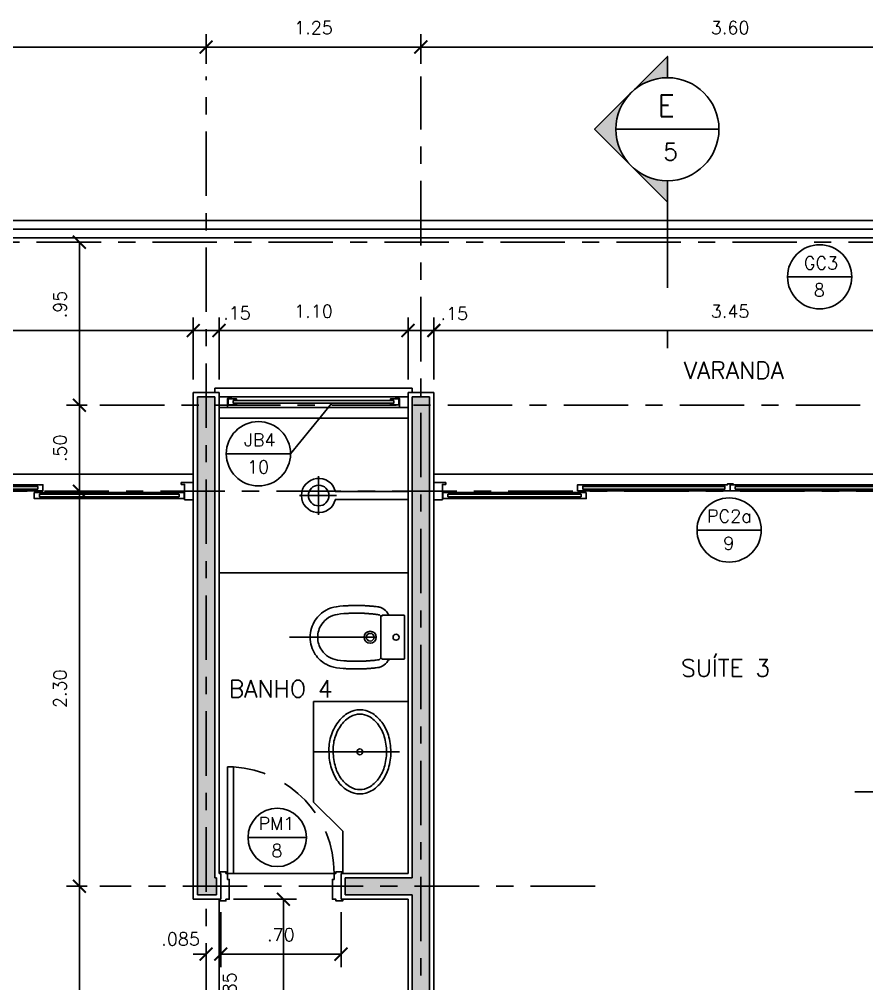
# Model space of a CAD drawing. Header units: millimetres. Extents: x 128 to 761, y 122 to 191.
# Drawn here: x 203.18 to 208.11, y 132.67 to 138.28 of the extents above; entities that cross this region are included whole.
import ezdxf
from ezdxf.enums import TextEntityAlignment as Align

# ---------------------------------------------------------------- set-up
doc = ezdxf.new("R2010")
doc.units = ezdxf.units.MM
for name, pattern in [('CENTER', [0.6, 0.375, -0.075, 0.075, -0.075]), ('DASHDOT', [1, 0.5, -0.25, 0, -0.25]), ('HIDDEN', [0.375, 0.25, -0.125])]:
    doc.linetypes.add(name, pattern=pattern)
for name, color, linetype in [('ALV', 5, 'Continuous'), ('CAIX', 2, 'Continuous'), ('CAIXN', 7, 'Continuous'), ('COTAS', 1, 'Continuous'), ('EIXOS', 141, 'CENTER'), ('LVISTA02', 1, 'Continuous'), ('NOTAS', 2, 'Continuous'), ('PEÇAS', 7, 'Continuous'), ('PEÇAS50', 8, 'Continuous'), ('REVEST', 2, 'Continuous'), ('SOLID', 8, 'Continuous'), ('TEXT', 3, 'Continuous')]:
    doc.layers.add(name, color=color, linetype=linetype)
doc.styles.add('100-50', font='romans.shx', dxfattribs={"height": 0.125})
doc.styles.add('60-50', font='romans.shx', dxfattribs={"height": 0.075})
doc.styles.add('80-50', font='romans.shx', dxfattribs={"height": 0.1})
doc.dimstyles.new('50', dxfattribs={"dimtxt": 0.1, "dimasz": 2.5, "dimexe": 1.25, "dimexo": 0.625, "dimgap": 0.075, "dimtad": 1, "dimzin": 0, "dimdsep": 46, "dimtxsty": '60-50', "dimcen": 2.5, "dimclrt": 3, "dimadec": 0, "dimazin": 0, "dimtfac": 1, "dimtmove": 0, "dimatfit": 3, "dimfxl": 1, "dimarcsym": 0})

# ---------------------------------------------------------------- blocks, each defined once
blk = doc.blocks.new('_ARCHTICK')
at = {"color": 0, "linetype": 'ByBlock', "const_width": 0.15}
blk.add_lwpolyline([(-0.5, -0.5), (0.5, 0.5)], dxfattribs=at)
blk = doc.blocks.new('*D191')
at = {"layer": 'COTAS', "color": 0, "lineweight": -2}
for p, q in [((205.514, 138.0254), (205.514, 138.1977)), ((209.114, 138.1227), (205.514, 138.1227))]:
    blk.add_line(p, q, dxfattribs=at)
at = {"layer": 'DEFPOINTS', "color": 0}
for p in [(205.514, 138.1227), (205.514, 137.9504), (209.114, 137.9504)]:
    blk.add_point(p, dxfattribs=at)
at = {"layer": 'COTAS', "color": 0, "lineweight": -2, "xscale": 0.075, "yscale": 0.075, "zscale": 0.075, "rotation": 180}
blk.add_blockref('_ARCHTICK', (205.514, 138.1227), dxfattribs=at)
at = {"layer": 'COTAS', "color": 0, "lineweight": -2, "xscale": 0.075, "yscale": 0.075, "zscale": 0.075}
blk.add_blockref('_ARCHTICK', (209.114, 138.1227), dxfattribs=at)
at = {"layer": 'COTAS', "color": 3, "insert": (207.314, 138.2352), "char_height": 0.075, "attachment_point": 5, "style": '60-50'}
blk.add_mtext('3.60', dxfattribs=at)
blk = doc.blocks.new('*D192')
at = {"layer": 'COTAS', "color": 0, "lineweight": -2}
for p, q in [((204.264, 138.0254), (204.264, 138.1977)), ((205.514, 138.1227), (204.264, 138.1227))]:
    blk.add_line(p, q, dxfattribs=at)
at = {"layer": 'DEFPOINTS', "color": 0}
for p in [(204.264, 138.1227), (204.264, 137.9504), (205.514, 137.9504)]:
    blk.add_point(p, dxfattribs=at)
at = {"layer": 'COTAS', "color": 0, "lineweight": -2, "xscale": 0.075, "yscale": 0.075, "zscale": 0.075, "rotation": 180}
blk.add_blockref('_ARCHTICK', (204.264, 138.1227), dxfattribs=at)
at = {"layer": 'COTAS', "color": 0, "lineweight": -2, "xscale": 0.075, "yscale": 0.075, "zscale": 0.075}
blk.add_blockref('_ARCHTICK', (205.514, 138.1227), dxfattribs=at)
at = {"layer": 'COTAS', "color": 3, "insert": (204.889, 138.2352), "char_height": 0.075, "attachment_point": 5, "style": '60-50'}
blk.add_mtext('1.25', dxfattribs=at)
blk = doc.blocks.new('*D193')
at = {"layer": 'COTAS', "color": 0, "lineweight": -2}
for p, q in [((200.564, 138.0254), (200.564, 138.1977)), ((204.264, 138.1227), (200.564, 138.1227))]:
    blk.add_line(p, q, dxfattribs=at)
at = {"layer": 'DEFPOINTS', "color": 0}
for p in [(200.564, 138.1227), (200.564, 137.9504), (204.264, 137.9504)]:
    blk.add_point(p, dxfattribs=at)
at = {"layer": 'COTAS', "color": 0, "lineweight": -2, "xscale": 0.075, "yscale": 0.075, "zscale": 0.075, "rotation": 180}
blk.add_blockref('_ARCHTICK', (200.564, 138.1227), dxfattribs=at)
at = {"layer": 'COTAS', "color": 0, "lineweight": -2, "xscale": 0.075, "yscale": 0.075, "zscale": 0.075}
blk.add_blockref('_ARCHTICK', (204.264, 138.1227), dxfattribs=at)
at = {"layer": 'COTAS', "color": 3, "insert": (202.414, 138.2352), "char_height": 0.075, "attachment_point": 5, "style": '60-50'}
blk.add_mtext('3.70', dxfattribs=at)
blk = doc.blocks.new('*D202')
at = {"layer": 'COTAS', "color": 0, "lineweight": -2}
for p, q in [((203.5709, 133.2371), (203.4511, 133.2371)), ((203.5261, 131.5371), (203.5261, 133.2371)), ((203.5709, 131.5371), (203.4511, 131.5371))]:
    blk.add_line(p, q, dxfattribs=at)
at = {"layer": 'DEFPOINTS', "color": 0}
for p in [(203.5261, 133.2371), (203.6459, 133.2371), (203.6459, 131.5371)]:
    blk.add_point(p, dxfattribs=at)
at = {"layer": 'COTAS', "color": 0, "lineweight": -2, "xscale": 0.075, "yscale": 0.075, "zscale": 0.075}
for p, rotation in [((203.5261, 133.2371), 90), ((203.5261, 131.5371), 270)]:
    blk.add_blockref('_ARCHTICK', p, dxfattribs=dict(at, rotation=rotation))
at = {"layer": 'COTAS', "color": 3, "insert": (203.4136, 132.3871), "char_height": 0.075, "attachment_point": 5, "rotation": 90, "style": '60-50'}
blk.add_mtext('1.70', dxfattribs=at)
blk = doc.blocks.new('*D203')
at = {"layer": 'COTAS', "color": 0, "lineweight": -2}
blk.add_line((203.5261, 133.2371), (203.5261, 135.5371), dxfattribs=at)
at = {"layer": 'DEFPOINTS', "color": 0}
for p in [(203.5261, 135.5371), (203.5261, 135.5371), (203.6459, 133.2371)]:
    blk.add_point(p, dxfattribs=at)
at = {"layer": 'COTAS', "color": 0, "lineweight": -2, "xscale": 0.075, "yscale": 0.075, "zscale": 0.075}
for p, rotation in [((203.5261, 135.5371), 90), ((203.5261, 133.2371), 270)]:
    blk.add_blockref('_ARCHTICK', p, dxfattribs=dict(at, rotation=rotation))
at = {"layer": 'COTAS', "color": 3, "insert": (203.4136, 134.3871), "char_height": 0.075, "attachment_point": 5, "rotation": 90, "style": '60-50'}
blk.add_mtext('2.30', dxfattribs=at)
blk = doc.blocks.new('*D204')
at = {"layer": 'COTAS', "color": 0, "lineweight": -2}
for p, q in [((203.5709, 136.0371), (203.4511, 136.0371)), ((203.5261, 135.5371), (203.5261, 136.0371))]:
    blk.add_line(p, q, dxfattribs=at)
at = {"layer": 'DEFPOINTS', "color": 0}
for p in [(203.5261, 136.0371), (203.6459, 136.0371), (203.5261, 135.5371)]:
    blk.add_point(p, dxfattribs=at)
at = {"layer": 'COTAS', "color": 0, "lineweight": -2, "xscale": 0.075, "yscale": 0.075, "zscale": 0.075}
for p, rotation in [((203.5261, 136.0371), 90), ((203.5261, 135.5371), 270)]:
    blk.add_blockref('_ARCHTICK', p, dxfattribs=dict(at, rotation=rotation))
at = {"layer": 'COTAS', "color": 3, "insert": (203.4136, 135.7871), "char_height": 0.075, "attachment_point": 5, "rotation": 90, "style": '60-50'}
blk.add_mtext('.50', dxfattribs=at)
blk = doc.blocks.new('*D205')
at = {"layer": 'COTAS', "color": 0, "lineweight": -2}
for p, q in [((203.5709, 136.9871), (203.4511, 136.9871)), ((203.5261, 136.0371), (203.5261, 136.9871))]:
    blk.add_line(p, q, dxfattribs=at)
at = {"layer": 'DEFPOINTS', "color": 0}
for p in [(203.5261, 136.9871), (203.6459, 136.9871), (203.6459, 136.0371)]:
    blk.add_point(p, dxfattribs=at)
at = {"layer": 'COTAS', "color": 0, "lineweight": -2, "xscale": 0.075, "yscale": 0.075, "zscale": 0.075}
for p, rotation in [((203.5261, 136.9871), 90), ((203.5261, 136.0371), 270)]:
    blk.add_blockref('_ARCHTICK', p, dxfattribs=dict(at, rotation=rotation))
at = {"layer": 'COTAS', "color": 3, "insert": (203.4136, 136.624), "char_height": 0.075, "attachment_point": 5, "rotation": 90, "style": '60-50'}
blk.add_mtext('.95', dxfattribs=at)
blk = doc.blocks.new('*D224')
at = {"layer": 'COTAS', "color": 0, "lineweight": -2}
for p, q in [((204.189, 136.1871), (204.189, 136.5474)), ((200.689, 136.4724), (204.189, 136.4724))]:
    blk.add_line(p, q, dxfattribs=at)
at = {"layer": 'DEFPOINTS', "color": 0}
for p in [(204.189, 136.4724), (204.189, 136.1121), (200.689, 135.6121)]:
    blk.add_point(p, dxfattribs=at)
at = {"layer": 'COTAS', "color": 0, "lineweight": -2, "xscale": 0.075, "yscale": 0.075, "zscale": 0.075, "rotation": 180}
blk.add_blockref('_ARCHTICK', (200.689, 136.4724), dxfattribs=at)
at = {"layer": 'COTAS', "color": 0, "lineweight": -2, "xscale": 0.075, "yscale": 0.075, "zscale": 0.075}
blk.add_blockref('_ARCHTICK', (204.189, 136.4724), dxfattribs=at)
at = {"layer": 'COTAS', "color": 3, "insert": (202.439, 136.5849), "char_height": 0.075, "attachment_point": 5, "style": '60-50'}
blk.add_mtext('3.50', dxfattribs=at)
blk = doc.blocks.new('*D225')
at = {"layer": 'COTAS', "color": 0, "lineweight": -2}
for p, q in [((204.339, 136.1871), (204.339, 136.5474)), ((204.189, 136.4724), (204.339, 136.4724))]:
    blk.add_line(p, q, dxfattribs=at)
at = {"layer": 'DEFPOINTS', "color": 0}
for p in [(204.339, 136.4724), (204.189, 136.1121), (204.339, 136.1121)]:
    blk.add_point(p, dxfattribs=at)
at = {"layer": 'COTAS', "color": 0, "lineweight": -2, "xscale": 0.075, "yscale": 0.075, "zscale": 0.075, "rotation": 180}
blk.add_blockref('_ARCHTICK', (204.189, 136.4724), dxfattribs=at)
at = {"layer": 'COTAS', "color": 0, "lineweight": -2, "xscale": 0.075, "yscale": 0.075, "zscale": 0.075}
blk.add_blockref('_ARCHTICK', (204.339, 136.4724), dxfattribs=at)
at = {"layer": 'COTAS', "color": 3, "insert": (204.4433, 136.5748), "char_height": 0.075, "attachment_point": 5, "style": '60-50'}
blk.add_mtext('.15', dxfattribs=at)
blk = doc.blocks.new('*D226')
at = {"layer": 'COTAS', "color": 0, "lineweight": -2}
for p, q in [((205.439, 136.1871), (205.439, 136.5474)), ((204.339, 136.4724), (205.439, 136.4724))]:
    blk.add_line(p, q, dxfattribs=at)
at = {"layer": 'DEFPOINTS', "color": 0}
for p in [(205.439, 136.4724), (204.339, 136.1121), (205.439, 136.1121)]:
    blk.add_point(p, dxfattribs=at)
at = {"layer": 'COTAS', "color": 0, "lineweight": -2, "xscale": 0.075, "yscale": 0.075, "zscale": 0.075, "rotation": 180}
blk.add_blockref('_ARCHTICK', (204.339, 136.4724), dxfattribs=at)
at = {"layer": 'COTAS', "color": 0, "lineweight": -2, "xscale": 0.075, "yscale": 0.075, "zscale": 0.075}
blk.add_blockref('_ARCHTICK', (205.439, 136.4724), dxfattribs=at)
at = {"layer": 'COTAS', "color": 3, "insert": (204.889, 136.5849), "char_height": 0.075, "attachment_point": 5, "style": '60-50'}
blk.add_mtext('1.10', dxfattribs=at)
blk = doc.blocks.new('*D227')
at = {"layer": 'COTAS', "color": 0, "lineweight": -2}
for p, q in [((205.589, 136.1871), (205.589, 136.5474)), ((205.439, 136.4724), (205.589, 136.4724))]:
    blk.add_line(p, q, dxfattribs=at)
at = {"layer": 'DEFPOINTS', "color": 0}
for p in [(205.589, 136.4724), (205.439, 136.1121), (205.589, 136.1121)]:
    blk.add_point(p, dxfattribs=at)
at = {"layer": 'COTAS', "color": 0, "lineweight": -2, "xscale": 0.075, "yscale": 0.075, "zscale": 0.075, "rotation": 180}
blk.add_blockref('_ARCHTICK', (205.439, 136.4724), dxfattribs=at)
at = {"layer": 'COTAS', "color": 0, "lineweight": -2, "xscale": 0.075, "yscale": 0.075, "zscale": 0.075}
blk.add_blockref('_ARCHTICK', (205.589, 136.4724), dxfattribs=at)
at = {"layer": 'COTAS', "color": 3, "insert": (205.7085, 136.5717), "char_height": 0.075, "attachment_point": 5, "style": '60-50'}
blk.add_mtext('.15', dxfattribs=at)
blk = doc.blocks.new('*D228')
at = {"layer": 'COTAS', "color": 0, "lineweight": -2}
for p, q in [((209.039, 136.1871), (209.039, 136.5474)), ((205.589, 136.4724), (209.039, 136.4724))]:
    blk.add_line(p, q, dxfattribs=at)
at = {"layer": 'DEFPOINTS', "color": 0}
for p in [(209.039, 136.4724), (205.589, 136.1121), (209.039, 136.1121)]:
    blk.add_point(p, dxfattribs=at)
at = {"layer": 'COTAS', "color": 0, "lineweight": -2, "xscale": 0.075, "yscale": 0.075, "zscale": 0.075, "rotation": 180}
blk.add_blockref('_ARCHTICK', (205.589, 136.4724), dxfattribs=at)
at = {"layer": 'COTAS', "color": 0, "lineweight": -2, "xscale": 0.075, "yscale": 0.075, "zscale": 0.075}
blk.add_blockref('_ARCHTICK', (209.039, 136.4724), dxfattribs=at)
at = {"layer": 'COTAS', "color": 3, "insert": (207.314, 136.5849), "char_height": 0.075, "attachment_point": 5, "style": '60-50'}
blk.add_mtext('3.45', dxfattribs=at)
blk = doc.blocks.new('*D234')
at = {"layer": 'COTAS', "color": 0, "lineweight": -2}
for p, q in [((204.349, 133.0871), (204.349, 132.7671)), ((204.264, 132.8421), (204.189, 132.8421)), ((204.349, 132.8421), (204.424, 132.8421))]:
    blk.add_line(p, q, dxfattribs=at)
at = {"layer": 'DEFPOINTS', "color": 0}
for p in [(204.349, 133.1621), (204.264, 132.8421), (204.349, 132.8421)]:
    blk.add_point(p, dxfattribs=at)
at = {"layer": 'COTAS', "color": 0, "lineweight": -2, "xscale": 0.075, "yscale": 0.075, "zscale": 0.075}
blk.add_blockref('_ARCHTICK', (204.264, 132.8421), dxfattribs=at)
at = {"layer": 'COTAS', "color": 0, "lineweight": -2, "xscale": 0.075, "yscale": 0.075, "zscale": 0.075, "rotation": 180}
blk.add_blockref('_ARCHTICK', (204.349, 132.8421), dxfattribs=at)
at = {"layer": 'COTAS', "color": 3, "insert": (204.1156, 132.9299), "char_height": 0.075, "attachment_point": 5, "style": '60-50'}
blk.add_mtext('.085', dxfattribs=at)
blk = doc.blocks.new('*D235')
at = {"layer": 'COTAS', "color": 0, "lineweight": -2}
for p, q in [((205.049, 133.0871), (205.049, 132.7671)), ((204.349, 132.8421), (205.049, 132.8421))]:
    blk.add_line(p, q, dxfattribs=at)
at = {"layer": 'DEFPOINTS', "color": 0}
for p in [(204.349, 133.1621), (205.049, 133.1621), (205.049, 132.8421)]:
    blk.add_point(p, dxfattribs=at)
at = {"layer": 'COTAS', "color": 0, "lineweight": -2, "xscale": 0.075, "yscale": 0.075, "zscale": 0.075, "rotation": 180}
blk.add_blockref('_ARCHTICK', (204.349, 132.8421), dxfattribs=at)
at = {"layer": 'COTAS', "color": 0, "lineweight": -2, "xscale": 0.075, "yscale": 0.075, "zscale": 0.075}
blk.add_blockref('_ARCHTICK', (205.049, 132.8421), dxfattribs=at)
at = {"layer": 'COTAS', "color": 3, "insert": (204.699, 132.9546), "char_height": 0.075, "attachment_point": 5, "style": '60-50'}
blk.add_mtext('.70', dxfattribs=at)
blk = doc.blocks.new('*D295')
at = {"layer": 'COTAS', "color": 0, "lineweight": -2}
for p, q in [((204.424, 133.1621), (204.7891, 133.1621)), ((204.7141, 132.3121), (204.7141, 133.1621))]:
    blk.add_line(p, q, dxfattribs=at)
at = {"layer": 'DEFPOINTS', "color": 0}
for p in [(204.349, 133.1621), (204.7141, 133.1621), (204.339, 132.3121)]:
    blk.add_point(p, dxfattribs=at)
at = {"layer": 'COTAS', "color": 0, "lineweight": -2, "xscale": 0.075, "yscale": 0.075, "zscale": 0.075}
for p, rotation in [((204.7141, 133.1621), 90), ((204.7141, 132.3121), 270)]:
    blk.add_blockref('_ARCHTICK', p, dxfattribs=dict(at, rotation=rotation))
at = {"layer": 'COTAS', "color": 3, "insert": (204.4016, 132.6567), "char_height": 0.075, "attachment_point": 5, "rotation": 90, "style": '60-50'}
blk.add_mtext('.85', dxfattribs=at)

msp = doc.modelspace()

# ---------------------------------------------------------------- hatches: boundary and pattern name
at = {"layer": 'NOTAS'}
h = msp.add_hatch(color=1, dxfattribs=at)
h.paths.add_polyline_path([(206.7369, 137.8565), (206.5248, 137.6444), (206.7369, 137.4323, -0.414214)])
h.paths.add_polyline_path([(206.7369, 137.4323), (206.9491, 137.2201), (206.9491, 137.3444, -0.198912)])
h.paths.add_polyline_path([(206.9491, 137.9444), (206.9491, 138.0687), (206.7369, 137.8565, -0.198912)])
at = {"layer": 'SOLID'}
h = msp.add_hatch(color=256, dxfattribs=at)
h.paths.add_polyline_path([(204.214, 133.1871), (204.324, 133.1871), (204.324, 133.2871), (204.314, 133.2871), (204.314, 136.0871), (204.214, 136.0871)], flags=17)
h.paths.add_polyline_path([(205.564, 136.0871), (205.464, 136.0871), (205.464, 133.2871), (205.074, 133.2871), (205.074, 133.1871), (205.464, 133.1871), (205.464, 131.5871), (204.314, 131.5871), (204.314, 132.2871), (204.214, 132.2871), (204.214, 131.5871), (204.164, 131.5871), (204.164, 131.4871), (204.214, 131.4871), (204.214, 131.4546), (204.314, 131.4546), (204.314, 131.4871), (208.064, 131.4871), (208.064, 131.5871), (205.564, 131.5871)])
h.paths.add_polyline_path([(204.314, 130.5046), (204.214, 130.5046), (204.214, 129.7371), (204.314, 129.7371)])

# ---------------------------------------------------------------- linework, layer by layer
at = {"layer": 'ALV'}
for p, q in [((204.314, 136.0871), (204.214, 136.0871)), ((204.214, 133.1871), (204.214, 136.0871)), ((204.314, 133.2871), (204.314, 136.0871)), ((205.564, 136.0871), (205.464, 136.0871)), ((205.464, 133.2871), (205.464, 136.0871)), ((205.564, 131.5871), (205.564, 136.0871)), ((204.324, 133.2871), (204.314, 133.2871)), ((204.324, 133.1871), (204.324, 133.2871)), ((205.074, 133.1871), (205.074, 133.2871)), ((205.464, 133.2871), (205.074, 133.2871)), ((204.324, 133.1871), (204.214, 133.1871)), ((205.464, 133.1871), (205.074, 133.1871)), ((205.464, 131.5871), (205.464, 133.1871))]:
    msp.add_line(p, q, dxfattribs=at)
at = {"layer": 'CAIX'}
for p, q in [((214.989, 137.0621), (200.489, 137.0621)), ((214.989, 137.0121), (200.539, 137.0121)), ((204.4417, 136.0646), (205.3362, 136.0646)), ((204.4417, 136.0496), (205.3362, 136.0496)), ((203.2815, 135.5646), (202.489, 135.5646)), ((203.2815, 135.5496), (202.489, 135.5496)), ((206.4765, 135.5646), (207.264, 135.5646)), ((206.4765, 135.5496), (207.264, 135.5496)), ((208.169, 135.5646), (207.364, 135.5646)), ((208.169, 135.5496), (207.364, 135.5496)), ((204.104, 135.5196), (203.314, 135.5196)), ((204.104, 135.5046), (203.314, 135.5046)), ((205.6915, 135.5196), (206.4265, 135.5196)), ((205.6915, 135.5046), (206.4265, 135.5046))]:
    msp.add_line(p, q, dxfattribs=at)
at = {"layer": 'CAIX', "color": 1}
for p, q in [((205.369, 136.0871), (204.409, 136.0871)), ((205.389, 136.0244), (204.389, 136.0244)), ((203.264, 135.5746), (202.489, 135.5746)), ((203.264, 135.5396), (202.489, 135.5396)), ((206.474, 135.5746), (207.264, 135.5746)), ((206.474, 135.5396), (207.264, 135.5396)), ((208.1515, 135.5746), (207.364, 135.5746)), ((208.1515, 135.5396), (207.364, 135.5396)), ((204.0865, 135.5296), (203.314, 135.5296)), ((204.0865, 135.4946), (203.314, 135.4946)), ((205.6915, 135.5296), (206.4265, 135.5296)), ((205.6915, 135.4946), (206.4265, 135.4946))]:
    msp.add_line(p, q, dxfattribs=at)
at = {"layer": 'CAIX'}
for points in [[(204.339, 136.0871), (204.409, 136.0871), (204.409, 136.0771), (204.389, 136.0771), (204.389, 136.0244), (204.339, 136.0244)], [(205.439, 136.0871), (205.369, 136.0871), (205.369, 136.0771), (205.389, 136.0771), (205.389, 136.0244), (205.439, 136.0244)], [(204.189, 135.5871), (204.119, 135.5871), (204.119, 135.5771), (204.139, 135.5771), (204.139, 135.4871), (204.189, 135.4871)], [(205.589, 135.5871), (205.659, 135.5871), (205.659, 135.5771), (205.639, 135.5771), (205.639, 135.4871), (205.589, 135.4871)], [(204.389, 133.3121), (204.424, 133.3121), (204.424, 133.9321), (204.389, 133.9321), (204.389, 133.3121)], [(204.339, 133.3121), (204.339, 133.3221), (204.379, 133.3221), (204.379, 133.3121), (204.389, 133.3121), (204.389, 133.2771), (204.399, 133.2771), (204.399, 133.1621), (204.379, 133.1621), (204.379, 133.1521), (204.339, 133.1521), (204.339, 133.1621)], [(205.059, 133.3121), (205.059, 133.3221), (205.019, 133.3221), (205.019, 133.3121), (205.009, 133.3121), (205.009, 133.2771), (204.999, 133.2771), (204.999, 133.1621), (205.019, 133.1621), (205.019, 133.1521), (205.059, 133.1521), (205.059, 133.1621)]]:
    msp.add_lwpolyline(points, dxfattribs=at)
for points in [[(204.3917, 136.0396), (204.4417, 136.0396), (204.4417, 136.0496), (204.4217, 136.0496), (204.4217, 136.0646), (204.4417, 136.0646), (204.4417, 136.0746), (204.3917, 136.0746)], [(205.3862, 136.0396), (205.3362, 136.0396), (205.3362, 136.0496), (205.3562, 136.0496), (205.3562, 136.0646), (205.3362, 136.0646), (205.3362, 136.0746), (205.3862, 136.0746)], [(203.314, 135.5396), (203.264, 135.5396), (203.264, 135.5496), (203.284, 135.5496), (203.284, 135.5646), (203.264, 135.5646), (203.264, 135.5746), (203.314, 135.5746)], [(206.4265, 135.5396), (206.4765, 135.5396), (206.4765, 135.5496), (206.4565, 135.5496), (206.4565, 135.5646), (206.4765, 135.5646), (206.4765, 135.5746), (206.4265, 135.5746)], [(207.264, 135.5646), (207.284, 135.5646), (207.284, 135.5496), (207.264, 135.5496), (207.264, 135.5396), (207.314, 135.5396), (207.314, 135.5746), (207.3314, 135.5746), (207.3314, 135.5801), (207.299, 135.5801), (207.299, 135.5746), (207.264, 135.5746)], [(207.344, 135.5646), (207.344, 135.5496), (207.364, 135.5496), (207.364, 135.5396), (207.314, 135.5396), (207.314, 135.5746), (207.364, 135.5746), (207.364, 135.5646)], [(203.264, 135.5296), (203.314, 135.5296), (203.314, 135.5196), (203.294, 135.5196), (203.294, 135.5046), (203.314, 135.5046), (203.314, 135.4946), (203.264, 135.4946)], [(204.1365, 135.5296), (204.0865, 135.5296), (204.0865, 135.5196), (204.1065, 135.5196), (204.1065, 135.5046), (204.0865, 135.5046), (204.0865, 135.4946), (204.1365, 135.4946)], [(205.6415, 135.5296), (205.6915, 135.5296), (205.6915, 135.5196), (205.6715, 135.5196), (205.6715, 135.5046), (205.6915, 135.5046), (205.6915, 135.4946), (205.6415, 135.4946)], [(206.4765, 135.5296), (206.4265, 135.5296), (206.4265, 135.5196), (206.4465, 135.5196), (206.4465, 135.5046), (206.4265, 135.5046), (206.4265, 135.4946), (206.4765, 135.4946)]]:
    msp.add_lwpolyline(points, close=True, dxfattribs=at)
at = {"layer": 'CAIX', "color": 8, "linetype": 'HIDDEN'}
msp.add_arc((204.3881, 133.3122), 0.6209, 359.9873, 86.6852, dxfattribs=at)
at = {"layer": 'CAIXN', "color": 8, "ltscale": 0.5}
for p, q in [((207.648, 136.7851), (208.022, 136.7851)), ((204.7552, 135.7551), (204.9957, 136.0496)), ((204.3812, 135.7551), (204.7552, 135.7551)), ((207.1212, 135.3111), (207.4952, 135.3111)), ((204.5078, 133.5217), (204.8478, 133.5217))]:
    msp.add_line(p, q, dxfattribs=at)
for centre, radius in [((207.835, 136.7851), 0.187), ((204.5682, 135.7551), 0.187), ((207.3082, 135.3111), 0.187), ((204.6778, 133.5217), 0.17)]:
    msp.add_circle(centre, radius, dxfattribs=at)
at = {"layer": 'EIXOS'}
for p, q in [((204.264, 131.1807), (204.264, 137.9504)), ((205.514, 130.8931), (205.514, 137.9504)), ((221.2022, 136.9871), (199.4785, 136.9871)), ((203.6459, 136.0371), (211.8317, 136.0371)), ((216.5227, 135.5371), (199.4785, 135.5371)), ((211.7307, 133.7871), (208.0407, 133.7871)), ((206.5277, 133.2371), (203.6459, 133.2371))]:
    msp.add_line(p, q, dxfattribs=at)
at = {"layer": 'LVISTA02'}
for p, q in [((214.989, 137.1121), (200.439, 137.1121)), ((204.314, 136.1371), (205.464, 136.1371)), ((204.314, 136.1121), (204.314, 136.1371)), ((205.464, 136.1121), (205.464, 136.1371)), ((204.339, 135.9621), (205.439, 135.9621)), ((200.664, 135.6371), (204.189, 135.6371)), ((205.589, 135.6371), (209.039, 135.6371)), ((205.439, 135.0621), (204.339, 135.0621)), ((204.889, 133.7274), (204.889, 134.3121)), ((204.889, 134.3121), (205.439, 134.3121)), ((204.889, 133.7274), (205.059, 133.5574)), ((205.059, 133.3221), (205.059, 133.5574)), ((204.424, 133.3121), (205.009, 133.3121)), ((204.339, 132.3121), (204.339, 133.1621))]:
    msp.add_line(p, q, dxfattribs=at)
at = {"layer": 'NOTAS', "color": 1, "ltscale": 0.5}
msp.add_line((206.6491, 137.6444), (207.2491, 137.6444), dxfattribs=at)
at = {"layer": 'NOTAS', "color": 5, "linetype": 'DASHDOT'}
msp.add_line((206.9491, 137.2201), (206.9491, 136.3104), dxfattribs=at)
at = {"layer": 'NOTAS', "color": 8, "linetype": 'DASHDOT'}
for p, q in [((204.919, 135.4001), (204.919, 135.6241)), ((205.023, 135.5121), (204.807, 135.5121)), ((204.7498, 134.6871), (205.439, 134.6871)), ((204.889, 134.0198), (205.439, 134.0198))]:
    msp.add_line(p, q, dxfattribs=at)
at = {"layer": 'NOTAS', "color": 1, "ltscale": 0.5}
msp.add_lwpolyline([(206.9491, 137.3444), (206.9491, 137.2201), (206.5248, 137.6444), (206.9491, 138.0687), (206.9491, 137.9444)], dxfattribs=at)
at = {"layer": 'NOTAS', "color": 2, "ltscale": 0.5}
msp.add_circle((206.9491, 137.6444), 0.3, dxfattribs=at)
at = {"layer": 'PEÇAS', "color": 0, "linetype": 'ByBlock'}
for p, q in [((205.016, 135.5361), (205.439, 135.5361)), ((205.016, 135.4881), (205.439, 135.4881))]:
    msp.add_line(p, q, dxfattribs=at)
for points in [[(204.869, 134.6871, 0.151271), (204.8995, 134.5871, 0.125962), (204.962, 134.5296, 0.09008), (205.022, 134.5096), (205.042, 134.5071), (205.062, 134.5051, 0.004685), (205.0885, 134.5035, 0.00925), (205.102, 134.5031, 0.000115), (205.1401, 134.5026, 0.002343), (205.142, 134.5026, 0.000782), (205.1549, 134.5026, 0.001444), (205.162, 134.5026, 0.004804), (205.1724, 134.5028, 0.005206), (205.182, 134.5031, 0.005188), (205.1909, 134.5036, 0.002211), (205.212, 134.5051, 0.001932), (205.2202, 134.5058, 0.000736), (205.242, 134.5076, 0.008336), (205.2465, 134.5081, 0.001408), (205.262, 134.51, 0.000457), (205.267, 134.5106, 0.054722), (205.276, 134.5128, 0.029037), (205.292, 134.5196, 0.123774), (205.3212, 134.5488, -0.261182), (205.337, 134.5591), (205.414, 134.5591, 0.439555), (205.4195, 134.5646), (205.4195, 134.6871), (205.4195, 134.8096, 0.439555), (205.414, 134.8151), (205.337, 134.8151, -0.261182), (205.3212, 134.8254, 0.123774), (205.292, 134.8546, 0.029037), (205.276, 134.8614, 0.054722), (205.267, 134.8636, 0.000457), (205.262, 134.8642, 0.001408), (205.2465, 134.8661, 0.008336), (205.242, 134.8666, 0.000736), (205.2202, 134.8684, 0.001932), (205.212, 134.8691, 0.002211), (205.1909, 134.8706, 0.005188), (205.182, 134.8711, 0.005206), (205.1724, 134.8714, 0.004804), (205.162, 134.8716, 0.001444), (205.1549, 134.8716, 0.000782), (205.142, 134.8716, 0.002343), (205.1401, 134.8716, 0.000115), (205.102, 134.8711, 0.00925), (205.0885, 134.8707, 0.004685), (205.062, 134.8691), (205.042, 134.8671), (205.022, 134.8646, 0.09008), (204.962, 134.8446, 0.125962), (204.8995, 134.7871, 0.151271)], [(205.159, 134.2648, 0.129052), (205.0931, 134.2475, 0.106347), (205.0317, 134.193, 0.084756), (204.9894, 134.1085, 0.089657), (204.979, 134.0198, 0.073988), (204.9934, 133.923, 0.084756), (205.0317, 133.8465, 0.106347), (205.0931, 133.792, 0.129052), (205.159, 133.7748, 0.129052), (205.2248, 133.792, 0.106347), (205.2862, 133.8465, 0.084756), (205.3246, 133.923, 0.073988), (205.339, 134.0198, 0.073988), (205.3246, 134.1165, 0.084756), (205.2862, 134.193, 0.106347), (205.2248, 134.2475, 0.129052)]]:
    msp.add_lwpolyline(points, format="xyb", close=True, dxfattribs=at)
msp.add_arc((204.919, 135.5121), 0.1, 13.8865, 346.1135, dxfattribs=at)
at = {"layer": 'PEÇAS50'}
for points in [[(204.9137, 134.6869, 0.152133), (204.9367, 134.6118, 0.000372), (204.9368, 134.6117, 0.213243), (205.0279, 134.5539), (205.047, 134.5515), (205.0657, 134.5497, 0.00456), (205.0907, 134.5482, 0.00925), (205.1025, 134.5478, 0.000115), (205.1406, 134.5473, 0.002343), (205.1421, 134.5473, 0.000782), (205.1549, 134.5473, 0.001444), (205.1617, 134.5473, 0.004804), (205.1712, 134.5475, 0.005206), (205.1799, 134.5478, 0.005188), (205.188, 134.5482, 0.002211), (205.2086, 134.5497, 0.001932), (205.2165, 134.5503, 0.000736), (205.2381, 134.5522, 0.008336), (205.2412, 134.5525, 0.002483), (205.268, 134.5558, 0.380805), (205.281, 134.57), (205.281, 134.6871), (205.281, 134.8043, 0.380805), (205.268, 134.8184, 0.002483), (205.2412, 134.8217, 0.008336), (205.2381, 134.8221, 0.000736), (205.2165, 134.8239, 0.001932), (205.2086, 134.8245, 0.002211), (205.188, 134.826, 0.005188), (205.1799, 134.8264, 0.005206), (205.1712, 134.8267, 0.004804), (205.1617, 134.8269, 0.001444), (205.1549, 134.8269, 0.000782), (205.1421, 134.8269, 0.002343), (205.1406, 134.8269, 0.000115), (205.1025, 134.8264, 0.00925), (205.0907, 134.826, 0.00456), (205.0657, 134.8245), (205.047, 134.8227), (205.0279, 134.8203, 0.213243), (204.9368, 134.7625, 0.000372), (204.9367, 134.7624, 0.152133), (204.9137, 134.6873)], [(205.2845, 134.8086, -0.385098), (205.2894, 134.815), (205.2909, 134.8151), (205.337, 134.8151)], [(205.2845, 134.5656, 0.385098), (205.2894, 134.5592), (205.2909, 134.5591), (205.337, 134.5591)]]:
    msp.add_lwpolyline(points, format="xyb", dxfattribs=at)
msp.add_lwpolyline([(205.159, 134.2398, 0.129052), (205.1054, 134.2257, 0.106347), (205.0518, 134.1782, 0.084756), (205.0133, 134.1013, 0.090518), (205.004, 134.0206, 0.074629), (205.0173, 133.9303, 0.084756), (205.0518, 133.8613, 0.106347), (205.1054, 133.8138, 0.129052), (205.159, 133.7998, 0.129052), (205.2125, 133.8138, 0.106347), (205.2661, 133.8613, 0.084756), (205.3006, 133.9303, 0.073988), (205.314, 134.0198, 0.073988), (205.3006, 134.1093, 0.084756), (205.2661, 134.1782, 0.106347), (205.2125, 134.2257, 0.129052)], format="xyb", close=True, dxfattribs=at)
for centre, radius in [((204.919, 135.5121), 0.06), ((205.219, 134.6871), 0.035), ((205.219, 134.6871), 0.0225), ((205.3695, 134.6871), 0.0175), ((205.159, 134.0198), 0.0171)]:
    msp.add_circle(centre, radius, dxfattribs=at)
at = {"layer": 'REVEST'}
for p, q in [((204.339, 136.1121), (204.189, 136.1121)), ((204.189, 133.1621), (204.189, 136.1121)), ((204.339, 133.3121), (204.339, 136.1121)), ((205.589, 136.1121), (205.439, 136.1121)), ((205.439, 133.3121), (205.439, 136.1121)), ((205.589, 131.6121), (205.589, 136.1121)), ((204.349, 133.3121), (204.339, 133.3121)), ((204.349, 133.1621), (204.349, 133.3121)), ((205.439, 133.3121), (205.049, 133.3121)), ((205.049, 133.1621), (205.049, 133.3121)), ((204.349, 133.1621), (204.189, 133.1621)), ((205.439, 133.1621), (205.049, 133.1621)), ((205.439, 131.6121), (205.439, 133.1621))]:
    msp.add_line(p, q, dxfattribs=at)

# ---------------------------------------------------------------- texts
at = {"layer": 'CAIXN', "color": 2, "ltscale": 0.5, "char_height": 0.075, "attachment_point": 5, "style": '60-50'}
for s, insert in [('GC3', (207.843, 136.866)), ('8', (207.8332, 136.7083)), ('JB4', (204.5762, 135.836)), ('10', (204.5664, 135.6783)), ('PC2a', (207.3096, 135.392)), ('9', (207.3064, 135.2343)), ('PM1', (204.6732, 133.6026)), ('8', (204.676, 133.4449))]:
    msp.add_mtext(s, dxfattribs=dict(at, insert=insert))
at = {"layer": 'NOTAS', "color": 5, "ltscale": 0.5, "style": '100-50'}
msp.add_text('E', height=0.125, dxfattribs=at).set_placement((206.8903, 137.719))
at = {"layer": 'NOTAS', "color": 2, "ltscale": 0.5, "style": '100-50'}
msp.add_text('5', height=0.1, dxfattribs=at).set_placement((206.9679, 137.4633), align=Align.CENTER)
at = {"layer": 'TEXT', "style": '80-50'}
for s, p in [('VARANDA', (207.0447, 136.1911)), ('SUÍTE 3', (207.0283, 134.4582)), ('BANHO 4', (204.3958, 134.3366))]:
    msp.add_text(s, height=0.1, dxfattribs=at).set_placement(p)

# ---------------------------------------------------------------- dimensions: what is measured, and where the dimension line sits
at = {"layer": 'COTAS'}
for base, p1, p2, override, picture, middle in [((200.564, 138.1227), (204.264, 137.9504), (200.564, 137.9504), {"dimasz": 0.075, "dimexe": 0.075, "dimexo": 0.075, "dimzin": 4, "dimblk1": 'ARCHTICK', "dimblk2": 'ARCHTICK', "dimsah": 1, "dimse1": 1, "dimtmove": 2}, '*D193', (202.414, 138.2352)), ((204.264, 138.1227), (205.514, 137.9504), (204.264, 137.9504), {"dimasz": 0.075, "dimexe": 0.075, "dimexo": 0.075, "dimzin": 4, "dimblk1": 'ARCHTICK', "dimblk2": 'ARCHTICK', "dimsah": 1, "dimse1": 1, "dimtmove": 2}, '*D192', (204.889, 138.2352)), ((205.514, 138.1227), (209.114, 137.9504), (205.514, 137.9504), {"dimasz": 0.075, "dimexe": 0.075, "dimexo": 0.075, "dimzin": 4, "dimblk1": 'ARCHTICK', "dimblk2": 'ARCHTICK', "dimsah": 1, "dimse1": 1, "dimtmove": 2}, '*D191', (207.314, 138.2352)), ((204.189, 136.4724), (200.689, 135.6121), (204.189, 136.1121), {"dimasz": 0.075, "dimexe": 0.075, "dimexo": 0.075, "dimzin": 4, "dimblk1": 'ARCHTICK', "dimblk2": 'ARCHTICK', "dimsah": 1, "dimse1": 1, "dimtofl": 0, "dimtmove": 2}, '*D224', (202.439, 136.5849)), ((205.439, 136.4724), (204.339, 136.1121), (205.439, 136.1121), {"dimasz": 0.075, "dimexe": 0.075, "dimexo": 0.075, "dimzin": 4, "dimblk1": 'ARCHTICK', "dimblk2": 'ARCHTICK', "dimsah": 1, "dimse1": 1, "dimtofl": 0, "dimtmove": 2}, '*D226', (204.889, 136.5849)), ((209.039, 136.4724), (205.589, 136.1121), (209.039, 136.1121), {"dimasz": 0.075, "dimexe": 0.075, "dimexo": 0.075, "dimzin": 4, "dimblk1": 'ARCHTICK', "dimblk2": 'ARCHTICK', "dimsah": 1, "dimse1": 1, "dimtofl": 0, "dimtmove": 2}, '*D228', (207.314, 136.5849)), ((205.049, 132.8421), (204.349, 133.1621), (205.049, 133.1621), {"dimasz": 0.075, "dimexe": 0.075, "dimexo": 0.075, "dimzin": 4, "dimblk1": 'ARCHTICK', "dimblk2": 'ARCHTICK', "dimsah": 1, "dimse1": 1, "dimtofl": 0, "dimtmove": 2}, '*D235', (204.699, 132.9546))]:
    dim = msp.add_linear_dim(base=base, p1=p1, p2=p2, dimstyle='50', override=override, dxfattribs=at)
    dim.commit()
    dim.dimension.update_dxf_attribs({"geometry": picture, "text_midpoint": middle})
for base, p1, p2, override, picture, middle in [((203.5261, 136.9871), (203.6459, 136.0371), (203.6459, 136.9871), {"dimasz": 0.075, "dimexe": 0.075, "dimexo": 0.075, "dimzin": 4, "dimblk1": 'ARCHTICK', "dimblk2": 'ARCHTICK', "dimsah": 1, "dimse1": 1, "dimtmove": 2}, '*D205', (203.4136, 136.624)), ((204.7141, 133.1621), (204.339, 132.3121), (204.349, 133.1621), {"dimasz": 0.075, "dimexe": 0.075, "dimexo": 0.075, "dimzin": 4, "dimblk1": 'ARCHTICK', "dimblk2": 'ARCHTICK', "dimsah": 1, "dimse1": 1, "dimtofl": 0, "dimtmove": 2}, '*D295', (204.4016, 132.6567))]:
    dim = msp.add_linear_dim(base=base, p1=p1, p2=p2, angle=90, dimstyle='50', override=override, dxfattribs=at)
    dim.commit()
    dim.dimension.update_dxf_attribs({"geometry": picture, "text_midpoint": middle, "dimtype": 160})
for base, p1, p2, override, picture, middle in [((204.339, 136.4724), (204.189, 136.1121), (204.339, 136.1121), {"dimasz": 0.075, "dimexe": 0.075, "dimexo": 0.075, "dimzin": 4, "dimblk1": 'ARCHTICK', "dimblk2": 'ARCHTICK', "dimsah": 1, "dimse1": 1, "dimtofl": 0, "dimtmove": 2}, '*D225', (204.4433, 136.5748)), ((205.589, 136.4724), (205.439, 136.1121), (205.589, 136.1121), {"dimasz": 0.075, "dimexe": 0.075, "dimexo": 0.075, "dimzin": 4, "dimblk1": 'ARCHTICK', "dimblk2": 'ARCHTICK', "dimsah": 1, "dimse1": 1, "dimtofl": 0, "dimtmove": 2}, '*D227', (205.7085, 136.5717)), ((204.349, 132.8421), (204.264, 132.8421), (204.349, 133.1621), {"dimasz": 0.075, "dimexe": 0.075, "dimexo": 0.075, "dimdec": 3, "dimzin": 4, "dimblk1": 'ARCHTICK', "dimblk2": 'ARCHTICK', "dimsah": 1, "dimse1": 1, "dimtofl": 0, "dimtmove": 2}, '*D234', (204.1156, 132.9299))]:
    dim = msp.add_linear_dim(base=base, p1=p1, p2=p2, dimstyle='50', override=override, dxfattribs=at)
    dim.commit()
    dim.dimension.update_dxf_attribs({"geometry": picture, "text_midpoint": middle, "dimtype": 160})
for base, p1, p2, override, picture, middle in [((203.5261, 136.0371), (203.5261, 135.5371), (203.6459, 136.0371), {"dimasz": 0.075, "dimexe": 0.075, "dimexo": 0.075, "dimzin": 4, "dimblk1": 'ARCHTICK', "dimblk2": 'ARCHTICK', "dimsah": 1, "dimse1": 1, "dimtmove": 2}, '*D204', (203.4136, 135.7871)), ((203.5261, 135.5371), (203.6459, 133.2371), (203.5261, 135.5371), {"dimasz": 0.075, "dimexe": 0.075, "dimexo": 0.075, "dimzin": 4, "dimblk1": 'ARCHTICK', "dimblk2": 'ARCHTICK', "dimsah": 1, "dimse1": 1, "dimtmove": 2}, '*D203', (203.4136, 134.3871)), ((203.5261, 133.2371), (203.6459, 131.5371), (203.6459, 133.2371), {"dimasz": 0.075, "dimexe": 0.075, "dimexo": 0.075, "dimzin": 4, "dimblk1": 'ARCHTICK', "dimblk2": 'ARCHTICK', "dimsah": 1, "dimtmove": 2}, '*D202', (203.4136, 132.3871))]:
    dim = msp.add_linear_dim(base=base, p1=p1, p2=p2, angle=90, dimstyle='50', override=override, dxfattribs=at)
    dim.commit()
    dim.dimension.update_dxf_attribs({"geometry": picture, "text_midpoint": middle})

doc.saveas('drawing.dxf')
